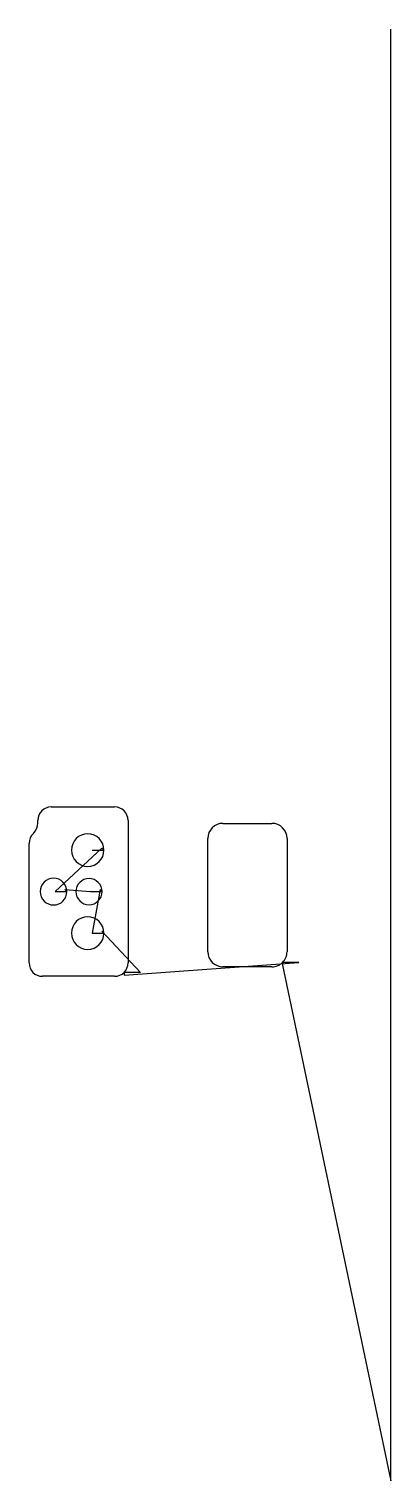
# Model space of a CAD drawing. Header units: metres. Extents: x 808 to 1431, y 0 to 2500.
import ezdxf

# ---------------------------------------------------------------- set-up
doc = ezdxf.new("R2010")
doc.units = ezdxf.units.M

msp = doc.modelspace()

# ---------------------------------------------------------------- linework, layer by layer
at = {"layer": 'TOOL_0'}
for p, q in [((1430.904, 2499.002), (1430.904, 2500.002)), ((1430.904, 1.002), (1430.904, 2499.002)), ((846.431, 1160.481), (955.631, 1160.481)), ((823.431, 1132.731), (823.431, 1137.481)), ((978.631, 1137.481), (978.631, 891.981)), ((1141.897, 1132.32), (1226.197, 1132.32)), ((1115.897, 911.32), (1115.897, 1106.32)), ((1252.197, 1106.32), (1252.197, 911.32)), ((808.431, 891.981), (808.431, 1097.874)), ((933.711, 1089.729), (853.532, 1014.73)), ((917.247, 1086.193), (937.247, 1086.193)), ((937.247, 1086.193), (933.711, 1089.729)), ((853.532, 1014.73), (873.532, 1014.73)), ((873.532, 1014.73), (869.996, 1018.266)), ((869.996, 1018.266), (914.032, 1014.73)), ((914.032, 1014.73), (934.032, 1014.73)), ((930.496, 1018.266), (917.247, 943.267)), ((934.032, 1014.73), (930.496, 1018.266)), ((917.247, 943.267), (937.247, 943.267)), ((937.247, 943.267), (933.711, 946.803)), ((933.711, 946.803), (999.895, 875.718)), ((971.894, 870.718), (1272.582, 892.935)), ((971.894, 875.718), (971.894, 870.718)), ((999.895, 875.718), (971.895, 875.718)), ((1226.197, 885.32), (1141.897, 885.32)), ((1272.582, 892.935), (1244.582, 892.935)), ((1244.582, 892.935), (1244.582, 887.935)), ((1244.582, 887.935), (1430.904, 0.002)), ((955.631, 868.981), (831.431, 868.981)), ((1430.904, 0.002), (1430.904, 1.002)), ((1430.904, 1.002), (1430.904, 0.002)), ((1430.904, 0.002), (1430.904, 1.002)), ((1430.904, 0.002), (1430.904, 0.002))]:
    msp.add_line(p, q, dxfattribs=at)
for centre, radius, start, end in [((846.431, 1137.481), 23, 90, 180), ((955.631, 1137.481), 23, 0, 90), ((799.031, 1132.731), 24.4, 313.432373, 0), ((1141.897, 1106.32), 26, 90, 180), ((1226.197, 1106.32), 26, 0, 90), ((832.031, 1097.874), 23.6, 133.432455, 180), ((909.247, 1086.193), 28, 0, 180), ((909.247, 1086.193), 28, 180, 0), ((850.532, 1014.73), 23, 0, 180), ((911.532, 1014.73), 22.5, 0, 180), ((850.532, 1014.73), 23, 180, 0), ((911.532, 1014.73), 22.5, 180, 0), ((909.247, 943.267), 28, 0, 180), ((909.247, 943.267), 28, 180, 0), ((1141.897, 911.32), 26, 180, 270), ((1226.197, 911.32), 26, 315, 0), ((831.431, 891.981), 23, 180, 270), ((955.632, 891.981), 22.999, 269.997509, 315), ((955.631, 891.981), 23, 315, 0), ((1226.197, 911.32), 26, 270, 315)]:
    msp.add_arc(centre, radius, start, end, dxfattribs=at)

doc.saveas('drawing.dxf')
